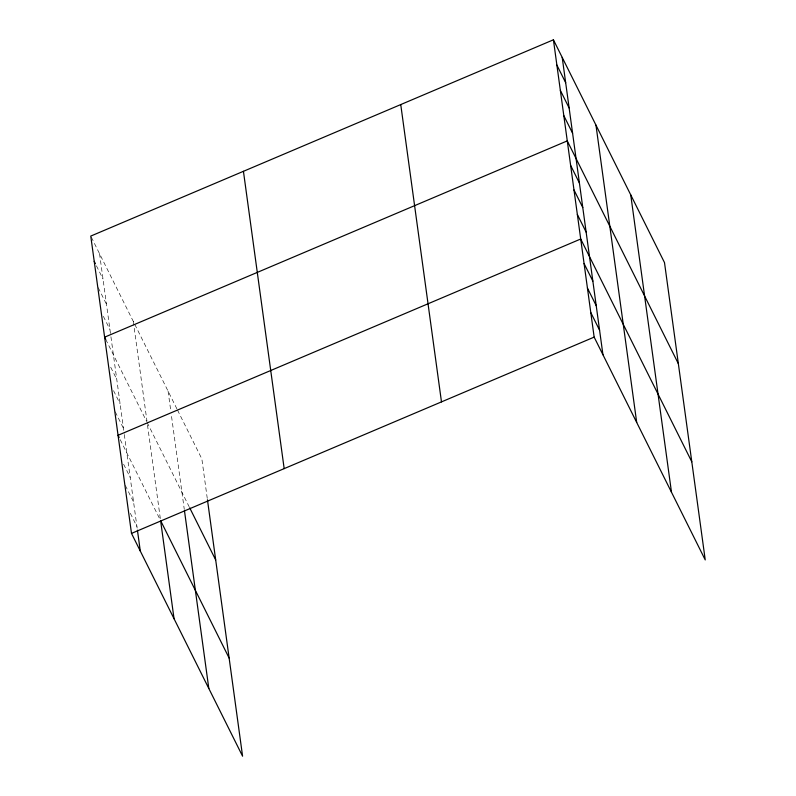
<?xml version="1.0" encoding="UTF-8"?>
<svg xmlns="http://www.w3.org/2000/svg" width="796" height="796" viewBox="0 0 796 796"><rect width="100%" height="100%" fill="white"/><g stroke="black" fill="none" stroke-linecap="round" stroke-linejoin="round"><path stroke-width="0.6" stroke-dasharray="3.98 2.98" d="M91.311 237.188L176.941 408.935M177.488 410.04L201.846 458.884L207.288 498.595M96.416 265.764L103.012 278.978M98.236 287.724L106.475 304.251M103.341 316.301L109.938 329.524M105.709 339.375L146.603 421.392M147.151 422.497L189.13 506.694M110.714 367.205L116.753 379.324M113.529 390.637L120.116 403.851M115.241 411.86L123.479 428.377M120.246 439.69L160.046 519.509M123.609 464.217L130.206 477.441M125.32 485.451L133.559 501.968M130.335 513.281L136.922 526.494M168.085 391.174L170.722 410.428M171.548 416.447L184.284 509.43M133.3 321.415L146.991 421.293M147.489 424.955L160.434 519.39M99.55 253.705L110.753 335.534M110.923 336.738L124.156 433.283M124.315 434.517L137.26 528.952"/><path stroke-width="1.19" d="M553.419 39.8L594.154 337.116L705.236 559.916L664.501 262.6L553.419 39.8L90.764 236.084L131.499 533.4L242.581 756.2L207.448 499.798M131.499 533.4L594.154 337.116M556.882 65.073L565.667 82.694M560.344 90.346L569.13 107.967M563.807 115.619L572.593 133.24M678.351 363.682L567.269 140.892L104.614 337.176L105.709 339.375M570.633 165.419L579.418 183.04M573.996 189.946L582.781 207.567M577.349 214.472L586.135 232.094M691.794 461.799L580.712 239.009L118.057 435.283L119.151 437.492M584.075 263.536L592.861 281.157M587.438 288.062L596.224 305.684M590.801 312.589L599.587 330.211M94.227 261.357L95.321 263.556M189.687 507.798L215.696 559.966M229.139 658.083L160.603 520.614L174.045 618.731M630.74 194.891L671.486 492.207M595.965 125.131L636.7 422.447M562.205 57.421L602.94 354.737M400.746 104.575L441.481 401.89M243.437 171.309L284.172 468.625M184.453 510.654L208.821 688.49M137.429 530.176L140.285 551.021"/></g></svg>
